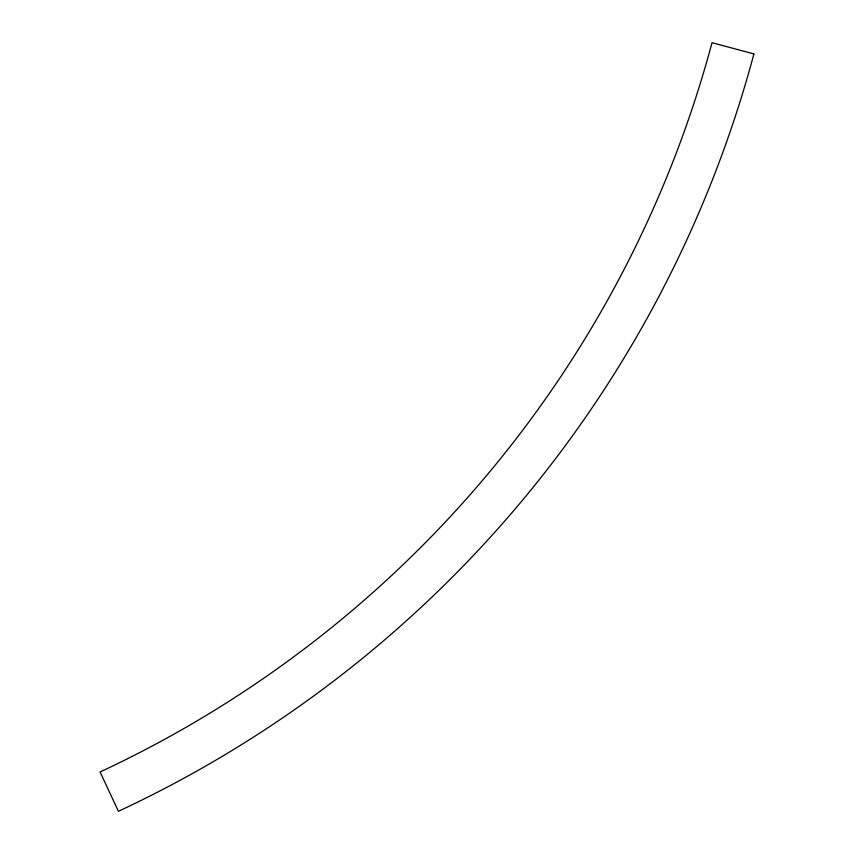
<?xml version="1.0" encoding="UTF-8"?>
<svg xmlns="http://www.w3.org/2000/svg" width="854" height="854" viewBox="0 0 854 854"><rect width="100%" height="100%" fill="white"/><g stroke="black" fill="none" stroke-linecap="round" stroke-linejoin="round"><path stroke-width="1.28" d="M753.922 53.93L712.022 42.7A1126.33 1126.33 0 0 1 100.078 771.984L118.407 811.3A1169.713 1169.713 0 0 0 753.922 53.93"/></g></svg>
